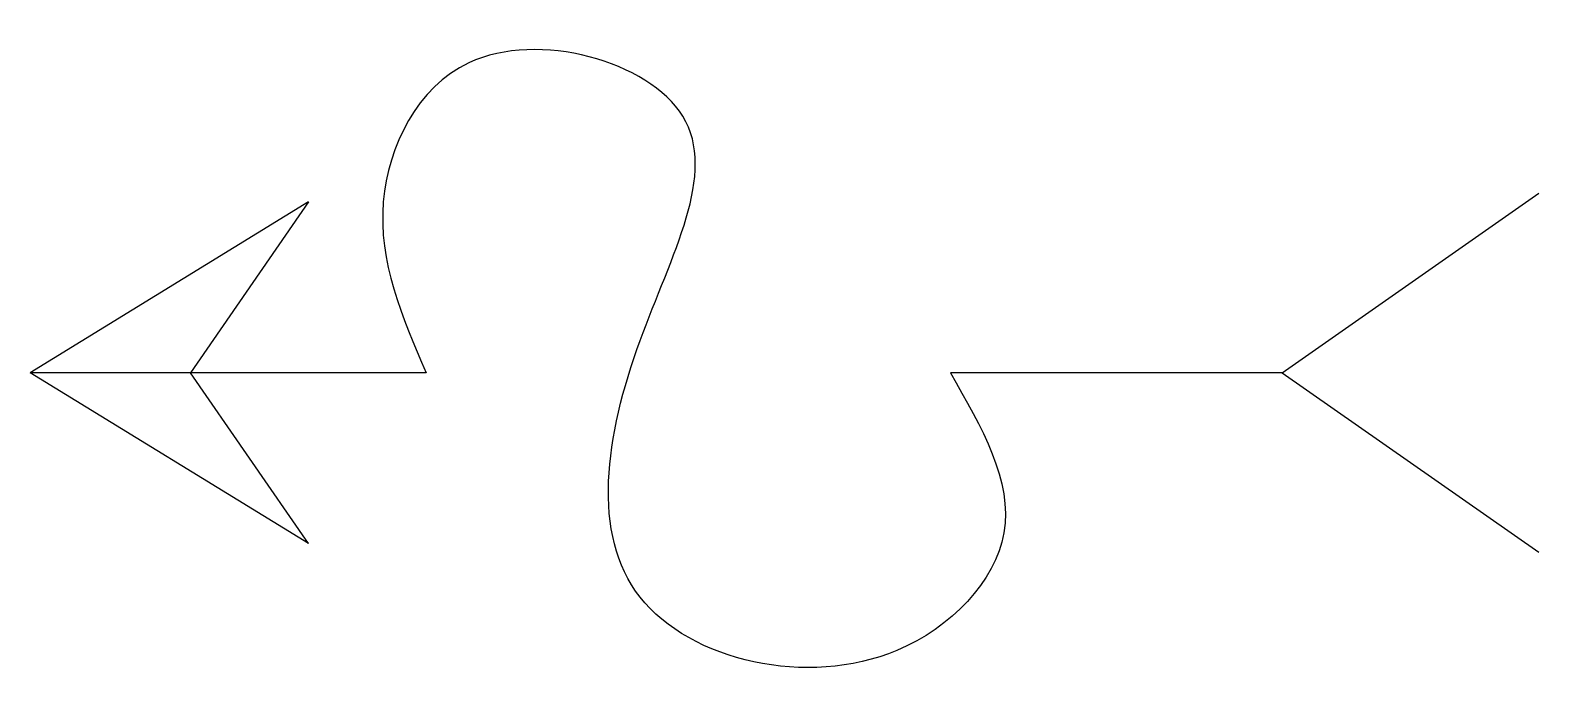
# Model space of a CAD drawing. Header units: metres. Extents: x 3283.1 to 3285.92, y 985.52 to 986.83.
# Drawn here: x 3283.0961 to 3283.4495, y 986.0808 to 986.2349 of the extents above.
import ezdxf

# ---------------------------------------------------------------- set-up
doc = ezdxf.new("R2010")
doc.units = ezdxf.units.M
doc.header["$MEASUREMENT"] = 0
doc.layers.get('0').update_dxf_attribs({"color": 73, "linetype": 'CONTINUOUS'})

msp = doc.modelspace()

# ---------------------------------------------------------------- linework, layer by layer
at = {"color": 2}
for p, q in [((3283.38932, 986.15462), (3283.44947, 986.19668)), ((3283.16124, 986.19468), (3283.09608, 986.15462)), ((3283.16124, 986.19468), (3283.13367, 986.15462)), ((3283.16124, 986.11457), (3283.09608, 986.15462)), ((3283.18881, 986.15462), (3283.09608, 986.15462)), ((3283.16124, 986.11457), (3283.13367, 986.15462)), ((3283.38932, 986.15462), (3283.31162, 986.15462)), ((3283.38932, 986.15462), (3283.44947, 986.11257))]:
    msp.add_line(p, q, dxfattribs=at)
msp.add_spline([(3283.31162, 986.15462), (3283.32415, 986.11707), (3283.29909, 986.08953), (3283.23894, 986.10205), (3283.23894, 986.16214), (3283.24896, 986.21471), (3283.19884, 986.22723), (3283.17879, 986.19468), (3283.18881, 986.15462)], degree=3, dxfattribs=at)

doc.saveas('drawing.dxf')
